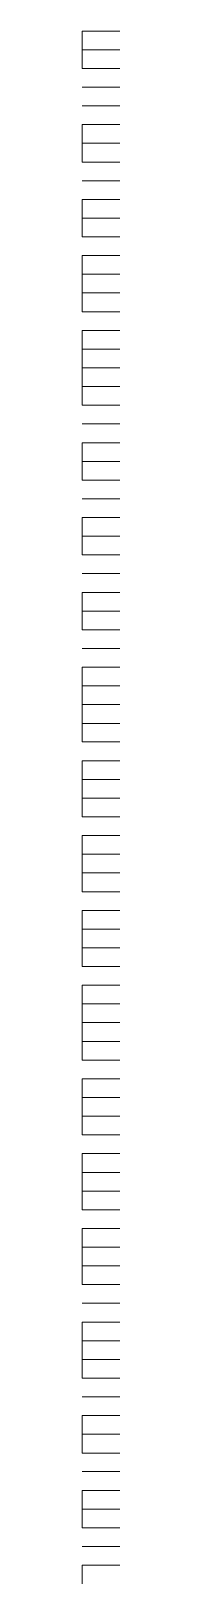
# Model space of a CAD drawing. Header units: inches. Extents: x 0.2 to 10.8, y 0.5 to 8.
# Drawn here: x 9.515 to 9.5183, y 5.2767 to 5.415 of the extents above; entities that cross this region are included whole.
import ezdxf

# ---------------------------------------------------------------- set-up
doc = ezdxf.new("R2010")
doc.units = ezdxf.units.IN
doc.header["$MEASUREMENT"] = 0
doc.layers.add('PDF_Geometry', color=7, linetype='Continuous')

msp = doc.modelspace()

# ---------------------------------------------------------------- linework, layer by layer
at = {"layer": 'PDF_Geometry', "lineweight": 9}
for points in [[(9.515, 5.415), (9.51667, 5.415)], [(9.515, 5.415), (9.515, 5.41333)], [(9.515, 5.415), (9.51667, 5.415)], [(9.51667, 5.415), (9.51833, 5.415)], [(9.51667, 5.415), (9.51833, 5.415)], [(9.515, 5.41333), (9.51667, 5.41333)], [(9.515, 5.41333), (9.515, 5.41167)], [(9.515, 5.41333), (9.51667, 5.41333)], [(9.51667, 5.41333), (9.51833, 5.41333)], [(9.51667, 5.41333), (9.51833, 5.41333)], [(9.515, 5.41167), (9.51667, 5.41167)], [(9.515, 5.41167), (9.51667, 5.41167)], [(9.515, 5.41167), (9.51667, 5.41167)], [(9.51667, 5.41167), (9.51833, 5.41167)], [(9.51667, 5.41167), (9.51833, 5.41167)], [(9.51667, 5.41167), (9.51833, 5.41167)], [(9.515, 5.41), (9.51667, 5.41)], [(9.515, 5.41), (9.51667, 5.41)], [(9.515, 5.41), (9.51667, 5.41)], [(9.515, 5.41), (9.51667, 5.41)], [(9.51667, 5.41), (9.51833, 5.41)], [(9.51667, 5.41), (9.51833, 5.41)], [(9.51667, 5.41), (9.51833, 5.41)], [(9.51667, 5.41), (9.51833, 5.41)], [(9.515, 5.40833), (9.51667, 5.40833)], [(9.515, 5.40833), (9.51667, 5.40833)], [(9.515, 5.40833), (9.51667, 5.40833)], [(9.51667, 5.40833), (9.51833, 5.40833)], [(9.51667, 5.40833), (9.51833, 5.40833)], [(9.51667, 5.40833), (9.51833, 5.40833)], [(9.515, 5.40667), (9.51667, 5.40667)], [(9.515, 5.40667), (9.515, 5.405)], [(9.515, 5.40667), (9.51667, 5.40667)], [(9.51667, 5.40667), (9.51833, 5.40667)], [(9.51667, 5.40667), (9.51833, 5.40667)], [(9.515, 5.405), (9.51667, 5.405)], [(9.515, 5.405), (9.515, 5.40333)], [(9.515, 5.405), (9.51667, 5.405)], [(9.51667, 5.405), (9.51833, 5.405)], [(9.51667, 5.405), (9.51833, 5.405)], [(9.515, 5.40333), (9.51667, 5.40333)], [(9.515, 5.40333), (9.51667, 5.40333)], [(9.515, 5.40333), (9.51667, 5.40333)], [(9.51667, 5.40333), (9.51833, 5.40333)], [(9.51667, 5.40333), (9.51833, 5.40333)], [(9.51667, 5.40333), (9.51833, 5.40333)], [(9.515, 5.40167), (9.51667, 5.40167)], [(9.515, 5.40167), (9.51667, 5.40167)], [(9.515, 5.40167), (9.51667, 5.40167)], [(9.51667, 5.40167), (9.51833, 5.40167)], [(9.51667, 5.40167), (9.51833, 5.40167)], [(9.51667, 5.40167), (9.51833, 5.40167)], [(9.515, 5.4), (9.51667, 5.4)], [(9.515, 5.4), (9.515, 5.39833)], [(9.515, 5.4), (9.51667, 5.4)], [(9.51667, 5.4), (9.51833, 5.4)], [(9.51667, 5.4), (9.51833, 5.4)], [(9.515, 5.39833), (9.51667, 5.39833)], [(9.515, 5.39833), (9.515, 5.39667)], [(9.515, 5.39833), (9.51667, 5.39833)], [(9.51667, 5.39833), (9.51833, 5.39833)], [(9.51667, 5.39833), (9.51833, 5.39833)], [(9.515, 5.39667), (9.51667, 5.39667)], [(9.515, 5.39667), (9.51667, 5.39667)], [(9.51667, 5.39667), (9.51833, 5.39667)], [(9.51667, 5.39667), (9.51833, 5.39667)], [(9.515, 5.395), (9.51667, 5.395)], [(9.515, 5.395), (9.515, 5.39333)], [(9.515, 5.395), (9.51667, 5.395)], [(9.51667, 5.395), (9.51833, 5.395)], [(9.51667, 5.395), (9.51833, 5.395)], [(9.515, 5.39333), (9.51667, 5.39333)], [(9.515, 5.39333), (9.515, 5.39167)], [(9.515, 5.39333), (9.51667, 5.39333)], [(9.51667, 5.39333), (9.51833, 5.39333)], [(9.51667, 5.39333), (9.51833, 5.39333)], [(9.515, 5.39167), (9.51667, 5.39167)], [(9.515, 5.39167), (9.515, 5.39)], [(9.515, 5.39167), (9.51667, 5.39167)], [(9.51667, 5.39167), (9.51833, 5.39167)], [(9.51667, 5.39167), (9.51833, 5.39167)], [(9.515, 5.39), (9.51667, 5.39)], [(9.515, 5.39), (9.51667, 5.39)], [(9.51667, 5.39), (9.51833, 5.39)], [(9.51667, 5.39), (9.51833, 5.39)], [(9.515, 5.38833), (9.51667, 5.38833)], [(9.515, 5.38833), (9.515, 5.38667)], [(9.515, 5.38833), (9.51667, 5.38833)], [(9.51667, 5.38833), (9.51833, 5.38833)], [(9.51667, 5.38833), (9.51833, 5.38833)], [(9.515, 5.38667), (9.51667, 5.38667)], [(9.515, 5.38667), (9.515, 5.385)], [(9.515, 5.38667), (9.51667, 5.38667)], [(9.51667, 5.38667), (9.51833, 5.38667)], [(9.51667, 5.38667), (9.51833, 5.38667)], [(9.515, 5.385), (9.51667, 5.385)], [(9.515, 5.385), (9.515, 5.38333)], [(9.515, 5.385), (9.51667, 5.385)], [(9.51667, 5.385), (9.51833, 5.385)], [(9.51667, 5.385), (9.51833, 5.385)], [(9.515, 5.38333), (9.51667, 5.38333)], [(9.515, 5.38333), (9.515, 5.38167)], [(9.515, 5.38333), (9.51667, 5.38333)], [(9.51667, 5.38333), (9.51833, 5.38333)], [(9.51667, 5.38333), (9.51833, 5.38333)], [(9.515, 5.38167), (9.51667, 5.38167)], [(9.515, 5.38167), (9.51667, 5.38167)], [(9.515, 5.38167), (9.51667, 5.38167)], [(9.51667, 5.38167), (9.51833, 5.38167)], [(9.51667, 5.38167), (9.51833, 5.38167)], [(9.51667, 5.38167), (9.51833, 5.38167)], [(9.515, 5.38), (9.51667, 5.38)], [(9.515, 5.38), (9.51667, 5.38)], [(9.515, 5.38), (9.51667, 5.38)], [(9.51667, 5.38), (9.51833, 5.38)], [(9.51667, 5.38), (9.51833, 5.38)], [(9.51667, 5.38), (9.51833, 5.38)], [(9.515, 5.37833), (9.51667, 5.37833)], [(9.515, 5.37833), (9.515, 5.37667)], [(9.515, 5.37833), (9.51667, 5.37833)], [(9.51667, 5.37833), (9.51833, 5.37833)], [(9.51667, 5.37833), (9.51833, 5.37833)], [(9.515, 5.37667), (9.51667, 5.37667)], [(9.515, 5.37667), (9.515, 5.375)], [(9.515, 5.37667), (9.51667, 5.37667)], [(9.51667, 5.37667), (9.51833, 5.37667)], [(9.51667, 5.37667), (9.51833, 5.37667)], [(9.515, 5.375), (9.51667, 5.375)], [(9.515, 5.375), (9.51667, 5.375)], [(9.515, 5.375), (9.51667, 5.375)], [(9.51667, 5.375), (9.51833, 5.375)], [(9.51667, 5.375), (9.51833, 5.375)], [(9.51667, 5.375), (9.51833, 5.375)], [(9.515, 5.37333), (9.51667, 5.37333)], [(9.515, 5.37333), (9.51667, 5.37333)], [(9.515, 5.37333), (9.51667, 5.37333)], [(9.51667, 5.37333), (9.51833, 5.37333)], [(9.51667, 5.37333), (9.51833, 5.37333)], [(9.51667, 5.37333), (9.51833, 5.37333)], [(9.515, 5.37167), (9.51667, 5.37167)], [(9.515, 5.37167), (9.515, 5.37)], [(9.515, 5.37167), (9.51667, 5.37167)], [(9.51667, 5.37167), (9.51833, 5.37167)], [(9.51667, 5.37167), (9.51833, 5.37167)], [(9.515, 5.37), (9.51667, 5.37)], [(9.515, 5.37), (9.515, 5.36833)], [(9.515, 5.37), (9.51667, 5.37)], [(9.51667, 5.37), (9.51833, 5.37)], [(9.51667, 5.37), (9.51833, 5.37)], [(9.515, 5.36833), (9.51667, 5.36833)], [(9.515, 5.36833), (9.51667, 5.36833)], [(9.515, 5.36833), (9.51667, 5.36833)], [(9.51667, 5.36833), (9.51833, 5.36833)], [(9.51667, 5.36833), (9.51833, 5.36833)], [(9.51667, 5.36833), (9.51833, 5.36833)], [(9.515, 5.36667), (9.51667, 5.36667)], [(9.515, 5.36667), (9.51667, 5.36667)], [(9.515, 5.36667), (9.51667, 5.36667)], [(9.51667, 5.36667), (9.51833, 5.36667)], [(9.51667, 5.36667), (9.51833, 5.36667)], [(9.51667, 5.36667), (9.51833, 5.36667)], [(9.515, 5.365), (9.51667, 5.365)], [(9.515, 5.365), (9.515, 5.36333)], [(9.515, 5.365), (9.51667, 5.365)], [(9.51667, 5.365), (9.51833, 5.365)], [(9.51667, 5.365), (9.51833, 5.365)], [(9.515, 5.36333), (9.51667, 5.36333)], [(9.515, 5.36333), (9.515, 5.36167)], [(9.515, 5.36333), (9.51667, 5.36333)], [(9.51667, 5.36333), (9.51833, 5.36333)], [(9.51667, 5.36333), (9.51833, 5.36333)], [(9.515, 5.36167), (9.51667, 5.36167)], [(9.515, 5.36167), (9.51667, 5.36167)], [(9.515, 5.36167), (9.51667, 5.36167)], [(9.51667, 5.36167), (9.51833, 5.36167)], [(9.51667, 5.36167), (9.51833, 5.36167)], [(9.51667, 5.36167), (9.51833, 5.36167)], [(9.515, 5.36), (9.51667, 5.36)], [(9.515, 5.36), (9.51667, 5.36)], [(9.515, 5.36), (9.51667, 5.36)], [(9.51667, 5.36), (9.51833, 5.36)], [(9.51667, 5.36), (9.51833, 5.36)], [(9.51667, 5.36), (9.51833, 5.36)], [(9.515, 5.35833), (9.51667, 5.35833)], [(9.515, 5.35833), (9.515, 5.35667)], [(9.515, 5.35833), (9.51667, 5.35833)], [(9.51667, 5.35833), (9.51833, 5.35833)], [(9.51667, 5.35833), (9.51833, 5.35833)], [(9.515, 5.35667), (9.51667, 5.35667)], [(9.515, 5.35667), (9.515, 5.355)], [(9.515, 5.35667), (9.51667, 5.35667)], [(9.51667, 5.35667), (9.51833, 5.35667)], [(9.51667, 5.35667), (9.51833, 5.35667)], [(9.515, 5.355), (9.51667, 5.355)], [(9.515, 5.355), (9.515, 5.35333)], [(9.515, 5.355), (9.51667, 5.355)], [(9.51667, 5.355), (9.51833, 5.355)], [(9.51667, 5.355), (9.51833, 5.355)], [(9.515, 5.35333), (9.51667, 5.35333)], [(9.515, 5.35333), (9.515, 5.35167)], [(9.515, 5.35333), (9.51667, 5.35333)], [(9.51667, 5.35333), (9.51833, 5.35333)], [(9.51667, 5.35333), (9.51833, 5.35333)], [(9.515, 5.35167), (9.51667, 5.35167)], [(9.515, 5.35167), (9.51667, 5.35167)], [(9.51667, 5.35167), (9.51833, 5.35167)], [(9.51667, 5.35167), (9.51833, 5.35167)], [(9.515, 5.35), (9.51667, 5.35)], [(9.515, 5.35), (9.515, 5.34833)], [(9.515, 5.35), (9.51667, 5.35)], [(9.51667, 5.35), (9.51833, 5.35)], [(9.51667, 5.35), (9.51833, 5.35)], [(9.515, 5.34833), (9.51667, 5.34833)], [(9.515, 5.34833), (9.515, 5.34667)], [(9.515, 5.34833), (9.51667, 5.34833)], [(9.51667, 5.34833), (9.51833, 5.34833)], [(9.51667, 5.34833), (9.51833, 5.34833)], [(9.515, 5.34667), (9.51667, 5.34667)], [(9.515, 5.34667), (9.515, 5.345)], [(9.515, 5.34667), (9.51667, 5.34667)], [(9.51667, 5.34667), (9.51833, 5.34667)], [(9.51667, 5.34667), (9.51833, 5.34667)], [(9.515, 5.345), (9.51667, 5.345)], [(9.515, 5.345), (9.51667, 5.345)], [(9.51667, 5.345), (9.51833, 5.345)], [(9.51667, 5.345), (9.51833, 5.345)], [(9.515, 5.34333), (9.51667, 5.34333)], [(9.515, 5.34333), (9.515, 5.34167)], [(9.515, 5.34333), (9.51667, 5.34333)], [(9.51667, 5.34333), (9.51833, 5.34333)], [(9.51667, 5.34333), (9.51833, 5.34333)], [(9.515, 5.34167), (9.51667, 5.34167)], [(9.515, 5.34167), (9.515, 5.34)], [(9.515, 5.34167), (9.51667, 5.34167)], [(9.51667, 5.34167), (9.51833, 5.34167)], [(9.51667, 5.34167), (9.51833, 5.34167)], [(9.515, 5.34), (9.51667, 5.34)], [(9.515, 5.34), (9.515, 5.33833)], [(9.515, 5.34), (9.51667, 5.34)], [(9.51667, 5.34), (9.51833, 5.34)], [(9.51667, 5.34), (9.51833, 5.34)], [(9.515, 5.33833), (9.51667, 5.33833)], [(9.515, 5.33833), (9.51667, 5.33833)], [(9.51667, 5.33833), (9.51833, 5.33833)], [(9.51667, 5.33833), (9.51833, 5.33833)], [(9.515, 5.33667), (9.51667, 5.33667)], [(9.515, 5.33667), (9.515, 5.335)], [(9.515, 5.33667), (9.51667, 5.33667)], [(9.51667, 5.33667), (9.51833, 5.33667)], [(9.51667, 5.33667), (9.51833, 5.33667)], [(9.515, 5.335), (9.51667, 5.335)], [(9.515, 5.335), (9.515, 5.33333)], [(9.515, 5.335), (9.51667, 5.335)], [(9.51667, 5.335), (9.51833, 5.335)], [(9.51667, 5.335), (9.51833, 5.335)], [(9.515, 5.33333), (9.51667, 5.33333)], [(9.515, 5.33333), (9.515, 5.33167)], [(9.515, 5.33333), (9.51667, 5.33333)], [(9.51667, 5.33333), (9.51833, 5.33333)], [(9.51667, 5.33333), (9.51833, 5.33333)], [(9.515, 5.33167), (9.51667, 5.33167)], [(9.515, 5.33167), (9.51667, 5.33167)], [(9.51667, 5.33167), (9.51833, 5.33167)], [(9.51667, 5.33167), (9.51833, 5.33167)], [(9.515, 5.33), (9.51667, 5.33)], [(9.515, 5.33), (9.515, 5.32833)], [(9.515, 5.33), (9.51667, 5.33)], [(9.51667, 5.33), (9.51833, 5.33)], [(9.51667, 5.33), (9.51833, 5.33)], [(9.515, 5.32833), (9.51667, 5.32833)], [(9.515, 5.32833), (9.515, 5.32667)], [(9.515, 5.32833), (9.51667, 5.32833)], [(9.51667, 5.32833), (9.51833, 5.32833)], [(9.51667, 5.32833), (9.51833, 5.32833)], [(9.515, 5.32667), (9.51667, 5.32667)], [(9.515, 5.32667), (9.515, 5.325)], [(9.515, 5.32667), (9.51667, 5.32667)], [(9.51667, 5.32667), (9.51833, 5.32667)], [(9.51667, 5.32667), (9.51833, 5.32667)], [(9.515, 5.325), (9.51667, 5.325)], [(9.515, 5.325), (9.515, 5.32333)], [(9.515, 5.325), (9.51667, 5.325)], [(9.51667, 5.325), (9.51833, 5.325)], [(9.51667, 5.325), (9.51833, 5.325)], [(9.515, 5.32333), (9.51667, 5.32333)], [(9.515, 5.32333), (9.51667, 5.32333)], [(9.51667, 5.32333), (9.51833, 5.32333)], [(9.51667, 5.32333), (9.51833, 5.32333)], [(9.515, 5.32167), (9.51667, 5.32167)], [(9.515, 5.32167), (9.515, 5.32)], [(9.515, 5.32167), (9.51667, 5.32167)], [(9.51667, 5.32167), (9.51833, 5.32167)], [(9.51667, 5.32167), (9.51833, 5.32167)], [(9.515, 5.32), (9.51667, 5.32)], [(9.515, 5.32), (9.515, 5.31833)], [(9.515, 5.32), (9.51667, 5.32)], [(9.51667, 5.32), (9.51833, 5.32)], [(9.51667, 5.32), (9.51833, 5.32)], [(9.515, 5.31833), (9.51667, 5.31833)], [(9.515, 5.31833), (9.515, 5.31667)], [(9.515, 5.31833), (9.51667, 5.31833)], [(9.51667, 5.31833), (9.51833, 5.31833)], [(9.51667, 5.31833), (9.51833, 5.31833)], [(9.515, 5.31667), (9.51667, 5.31667)], [(9.515, 5.31667), (9.51667, 5.31667)], [(9.51667, 5.31667), (9.51833, 5.31667)], [(9.51667, 5.31667), (9.51833, 5.31667)], [(9.515, 5.315), (9.51667, 5.315)], [(9.515, 5.315), (9.515, 5.31333)], [(9.515, 5.315), (9.51667, 5.315)], [(9.51667, 5.315), (9.51833, 5.315)], [(9.51667, 5.315), (9.51833, 5.315)], [(9.515, 5.31333), (9.51667, 5.31333)], [(9.515, 5.31333), (9.515, 5.31167)], [(9.515, 5.31333), (9.51667, 5.31333)], [(9.51667, 5.31333), (9.51833, 5.31333)], [(9.51667, 5.31333), (9.51833, 5.31333)], [(9.515, 5.31167), (9.51667, 5.31167)], [(9.515, 5.31167), (9.515, 5.31)], [(9.515, 5.31167), (9.51667, 5.31167)], [(9.51667, 5.31167), (9.51833, 5.31167)], [(9.51667, 5.31167), (9.51833, 5.31167)], [(9.515, 5.31), (9.51667, 5.31)], [(9.515, 5.31), (9.51667, 5.31)], [(9.51667, 5.31), (9.51833, 5.31)], [(9.51667, 5.31), (9.51833, 5.31)], [(9.515, 5.30833), (9.51667, 5.30833)], [(9.515, 5.30833), (9.515, 5.30667)], [(9.515, 5.30833), (9.51667, 5.30833)], [(9.51667, 5.30833), (9.51833, 5.30833)], [(9.51667, 5.30833), (9.51833, 5.30833)], [(9.515, 5.30667), (9.51667, 5.30667)], [(9.515, 5.30667), (9.515, 5.305)], [(9.515, 5.30667), (9.51667, 5.30667)], [(9.51667, 5.30667), (9.51833, 5.30667)], [(9.51667, 5.30667), (9.51833, 5.30667)], [(9.515, 5.305), (9.51667, 5.305)], [(9.515, 5.305), (9.515, 5.30333)], [(9.515, 5.305), (9.51667, 5.305)], [(9.51667, 5.305), (9.51833, 5.305)], [(9.51667, 5.305), (9.51833, 5.305)], [(9.515, 5.30333), (9.51667, 5.30333)], [(9.515, 5.30333), (9.51667, 5.30333)], [(9.515, 5.30333), (9.51667, 5.30333)], [(9.51667, 5.30333), (9.51833, 5.30333)], [(9.51667, 5.30333), (9.51833, 5.30333)], [(9.51667, 5.30333), (9.51833, 5.30333)], [(9.515, 5.30167), (9.51667, 5.30167)], [(9.515, 5.30167), (9.51667, 5.30167)], [(9.515, 5.30167), (9.51667, 5.30167)], [(9.51667, 5.30167), (9.51833, 5.30167)], [(9.51667, 5.30167), (9.51833, 5.30167)], [(9.51667, 5.30167), (9.51833, 5.30167)], [(9.515, 5.3), (9.51667, 5.3)], [(9.515, 5.3), (9.515, 5.29833)], [(9.515, 5.3), (9.51667, 5.3)], [(9.51667, 5.3), (9.51833, 5.3)], [(9.51667, 5.3), (9.51833, 5.3)], [(9.515, 5.29833), (9.51667, 5.29833)], [(9.515, 5.29833), (9.515, 5.29667)], [(9.515, 5.29833), (9.51667, 5.29833)], [(9.51667, 5.29833), (9.51833, 5.29833)], [(9.51667, 5.29833), (9.51833, 5.29833)], [(9.515, 5.29667), (9.51667, 5.29667)], [(9.515, 5.29667), (9.515, 5.295)], [(9.515, 5.29667), (9.51667, 5.29667)], [(9.51667, 5.29667), (9.51833, 5.29667)], [(9.51667, 5.29667), (9.51833, 5.29667)], [(9.515, 5.295), (9.51667, 5.295)], [(9.515, 5.295), (9.51667, 5.295)], [(9.515, 5.295), (9.51667, 5.295)], [(9.51667, 5.295), (9.51833, 5.295)], [(9.51667, 5.295), (9.51833, 5.295)], [(9.51667, 5.295), (9.51833, 5.295)], [(9.515, 5.29333), (9.51667, 5.29333)], [(9.515, 5.29333), (9.51667, 5.29333)], [(9.515, 5.29333), (9.51667, 5.29333)], [(9.51667, 5.29333), (9.51833, 5.29333)], [(9.51667, 5.29333), (9.51833, 5.29333)], [(9.51667, 5.29333), (9.51833, 5.29333)], [(9.515, 5.29167), (9.51667, 5.29167)], [(9.515, 5.29167), (9.515, 5.29)], [(9.515, 5.29167), (9.51667, 5.29167)], [(9.51667, 5.29167), (9.51833, 5.29167)], [(9.51667, 5.29167), (9.51833, 5.29167)], [(9.515, 5.29), (9.51667, 5.29)], [(9.515, 5.29), (9.515, 5.28833)], [(9.515, 5.29), (9.51667, 5.29)], [(9.51667, 5.29), (9.51833, 5.29)], [(9.51667, 5.29), (9.51833, 5.29)], [(9.515, 5.28833), (9.51667, 5.28833)], [(9.515, 5.28833), (9.51667, 5.28833)], [(9.515, 5.28833), (9.51667, 5.28833)], [(9.51667, 5.28833), (9.51833, 5.28833)], [(9.51667, 5.28833), (9.51833, 5.28833)], [(9.51667, 5.28833), (9.51833, 5.28833)], [(9.515, 5.28667), (9.51667, 5.28667)], [(9.515, 5.28667), (9.51667, 5.28667)], [(9.515, 5.28667), (9.51667, 5.28667)], [(9.51667, 5.28667), (9.51833, 5.28667)], [(9.51667, 5.28667), (9.51833, 5.28667)], [(9.51667, 5.28667), (9.51833, 5.28667)], [(9.515, 5.285), (9.51667, 5.285)], [(9.515, 5.285), (9.515, 5.28333)], [(9.515, 5.285), (9.51667, 5.285)], [(9.51667, 5.285), (9.51833, 5.285)], [(9.51667, 5.285), (9.51833, 5.285)], [(9.515, 5.28333), (9.51667, 5.28333)], [(9.515, 5.28333), (9.515, 5.28167)], [(9.515, 5.28333), (9.51667, 5.28333)], [(9.51667, 5.28333), (9.51833, 5.28333)], [(9.51667, 5.28333), (9.51833, 5.28333)], [(9.515, 5.28167), (9.51667, 5.28167)], [(9.515, 5.28167), (9.51667, 5.28167)], [(9.515, 5.28167), (9.51667, 5.28167)], [(9.51667, 5.28167), (9.51833, 5.28167)], [(9.51667, 5.28167), (9.51833, 5.28167)], [(9.51667, 5.28167), (9.51833, 5.28167)], [(9.515, 5.28), (9.51667, 5.28)], [(9.515, 5.28), (9.51667, 5.28)], [(9.515, 5.28), (9.51667, 5.28)], [(9.51667, 5.28), (9.51833, 5.28)], [(9.51667, 5.28), (9.51833, 5.28)], [(9.51667, 5.28), (9.51833, 5.28)], [(9.515, 5.27833), (9.51667, 5.27833)], [(9.515, 5.27833), (9.515, 5.27667)], [(9.515, 5.27833), (9.51667, 5.27833)], [(9.51667, 5.27833), (9.51833, 5.27833)], [(9.51667, 5.27833), (9.51833, 5.27833)]]:
    msp.add_lwpolyline(points, dxfattribs=at)

doc.saveas('drawing.dxf')
